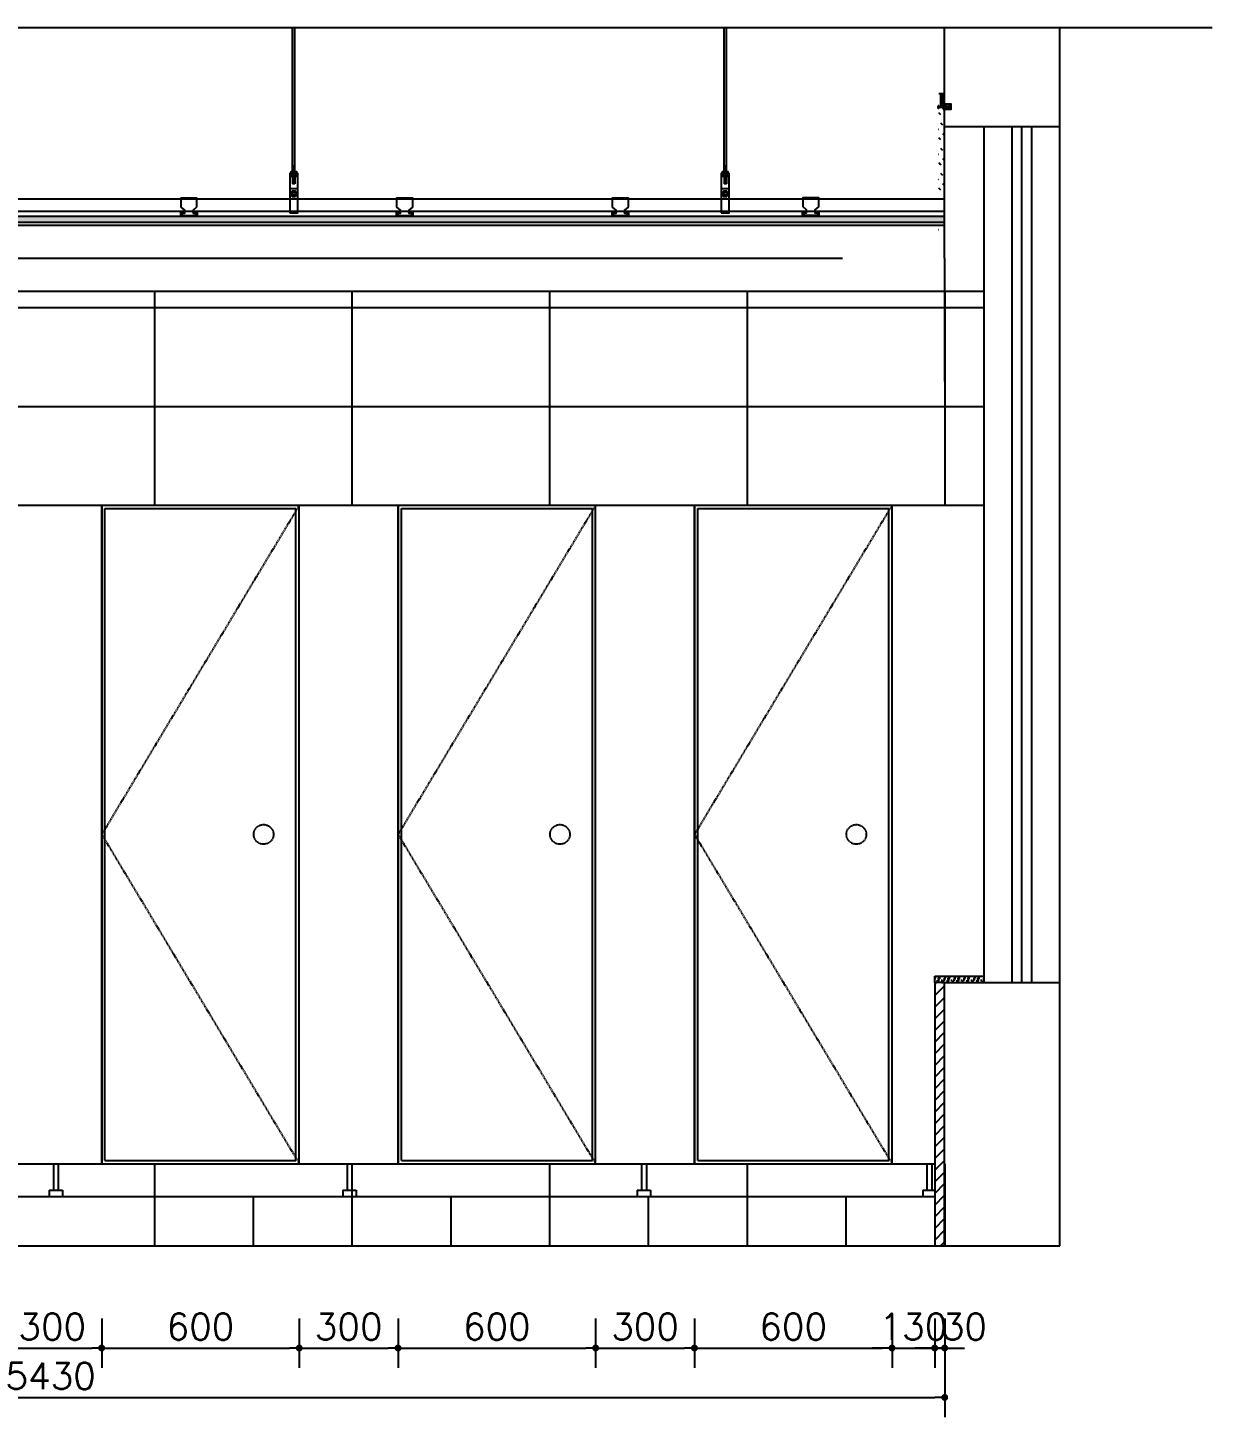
# Model space of a CAD drawing. Header units: millimetres. Extents: x -150677 to 588340, y -254013 to 149700.
# Drawn here: x 301119 to 304716, y -96495 to -92275 of the extents above; entities that cross this region are included whole.
import ezdxf

# ---------------------------------------------------------------- set-up
doc = ezdxf.new("R2010")
doc.units = ezdxf.units.MM
doc.header["$LTSCALE"] = 10
doc.header["$MEASUREMENT"] = 0
doc.linetypes.add('DASH', pattern=[0.35, 0.25, -0.1])
for name, color, linetype in [('1J-墙', 7, 'Continuous'), ('1J-窗', 5, 'Continuous'), ('2-FF-固定木作', 3, 'Continuous'), ('2-RC', 3, 'Continuous'), ('2Y-吊件', 250, 'Continuous'), ('制作', 3, 'Continuous')]:
    doc.layers.add(name, color=color, linetype=linetype)
doc.styles.add('BREEZE-N', font='simplex.shx')
doc.dimstyles.new('BREEZE-40', dxfattribs={"dimscale": 40, "dimtxt": 2, "dimasz": 0.75, "dimexe": 1.5, "dimexo": 0.5, "dimtad": 1, "dimdec": 0, "dimrnd": 5, "dimdsep": 46, "dimtxsty": 'BREEZE-N', "dimblk": 'DOT', "dimcen": 0, "dimclrd": 5, "dimclre": 5, "dimclrt": 2, "dimadec": 0, "dimazin": 0, "dimtfac": 1, "dimtdec": 0, "dimtix": 1, "dimtmove": 1, "dimatfit": 3, "dimldrblk": 'DOT', "dimfxl": 1.5, "dimarcsym": 0})

# ---------------------------------------------------------------- blocks, each defined once
blk = doc.blocks.new('dfs')
at = {"layer": '2Y-吊件', "color": 250, "elevation": -319.7}
for points in [[(219732.5, 108782), (219732.5, 108788.3), (219734.9, 108788.3), (219734.9, 108784.5), (219743.3, 108784.5), (219743.3, 108793.9), (219732.5, 108802.7), (219732.5, 108831.3), (219779.5, 108831.3), (219779.5, 108802.7), (219768.7, 108793.9), (219768.7, 108784.5), (219777, 108784.5), (219777, 108788.3), (219779.5, 108788.3), (219779.5, 108782), (219773.2, 108776.9), (219738.7, 108776.9)], [(219741.5, 108786.8), (219741.5, 108788.3), (219732.5, 108788.3), (219732.5, 108776.3), (219779.5, 108776.3), (219779.5, 108788.3), (219770.5, 108788.3), (219770.5, 108786.8), (219769, 108786.8), (219769, 108789.8), (219781, 108789.8), (219781, 108774.8), (219731, 108774.8), (219731, 108789.8), (219743, 108789.8), (219743, 108786.8)]]:
    blk.add_lwpolyline(points, close=True, dxfattribs=at)
blk = doc.blocks.new('A$C251C6A65')
at = {"layer": '制作', "color": 6}
for p, q in [((12.5, 100), (12.5, 20)), ((27.5, 100), (27.5, 20)), ((0, 20), (40, 20)), ((0, 20), (0, 0)), ((40, 20), (40, 0))]:
    blk.add_line(p, q, dxfattribs=at)
blk = doc.blocks.new('_DOT')
at = {"color": 0, "linetype": 'ByBlock'}
blk.add_line((-0.35, 0), (-1, 0), dxfattribs=at)
at = {"color": 0, "linetype": 'ByBlock', "const_width": 0.35}
blk.add_lwpolyline([(-0.175, 0, 1), (0.175, 0, 1)], format="xyb", close=True, dxfattribs=at)
blk = doc.blocks.new('*D2007')
at = {"layer": '2-FF-固定木作', "color": 5, "lineweight": -2, "transparency": 16777216}
for p, q in [((298473.6, -96195), (298473.6, -96495)), ((303903.6, -96195), (303903.6, -96495)), ((298503.6, -96435), (303873.6, -96435))]:
    blk.add_line(p, q, dxfattribs=at)
at = {"layer": 'Defpoints', "color": 0, "transparency": 16777216}
for p in [(298473.6, -96175), (303903.6, -96175), (303903.6, -96435)]:
    blk.add_point(p, dxfattribs=at)
at = {"layer": '2-FF-固定木作', "color": 5, "lineweight": -2, "transparency": 16777216, "xscale": 30, "yscale": 30, "zscale": 30, "rotation": 180}
blk.add_blockref('_DOT', (298473.6, -96435), dxfattribs=at)
at = {"layer": '2-FF-固定木作', "color": 5, "lineweight": -2, "transparency": 16777216, "xscale": 30, "yscale": 30, "zscale": 30}
blk.add_blockref('_DOT', (303903.6, -96435), dxfattribs=at)
at = {"layer": '2-FF-固定木作', "color": 2, "transparency": 16777216, "insert": (301188.6, -96370), "char_height": 80, "attachment_point": 5, "style": 'BREEZE-N'}
blk.add_mtext('5430', dxfattribs=at)
blk = doc.blocks.new('*D2027')
at = {"layer": '2-FF-固定木作', "color": 5, "lineweight": -2, "transparency": 16777216}
for p, q in [((301043.6, -96195), (301043.6, -96345)), ((301343.6, -96195), (301343.6, -96345)), ((301073.6, -96285), (301313.6, -96285))]:
    blk.add_line(p, q, dxfattribs=at)
at = {"layer": 'Defpoints', "color": 0, "transparency": 16777216}
for p in [(301043.6, -96175), (301343.6, -96175), (301343.6, -96285)]:
    blk.add_point(p, dxfattribs=at)
at = {"layer": '2-FF-固定木作', "color": 5, "lineweight": -2, "transparency": 16777216, "xscale": 30, "yscale": 30, "zscale": 30, "rotation": 180}
blk.add_blockref('_DOT', (301043.6, -96285), dxfattribs=at)
at = {"layer": '2-FF-固定木作', "color": 5, "lineweight": -2, "transparency": 16777216, "xscale": 30, "yscale": 30, "zscale": 30}
blk.add_blockref('_DOT', (301343.6, -96285), dxfattribs=at)
at = {"layer": '2-FF-固定木作', "color": 2, "transparency": 16777216, "insert": (301193.6, -96220), "char_height": 80, "attachment_point": 5, "style": 'BREEZE-N'}
blk.add_mtext('300', dxfattribs=at)
blk = doc.blocks.new('*D2028')
at = {"layer": '2-FF-固定木作', "color": 5, "lineweight": -2, "transparency": 16777216}
for p, q in [((301343.6, -96195), (301343.6, -96345)), ((301943.6, -96195), (301943.6, -96345)), ((301373.6, -96285), (301913.6, -96285))]:
    blk.add_line(p, q, dxfattribs=at)
at = {"layer": 'Defpoints', "color": 0, "transparency": 16777216}
for p in [(301343.6, -96175), (301943.6, -96175), (301943.6, -96285)]:
    blk.add_point(p, dxfattribs=at)
at = {"layer": '2-FF-固定木作', "color": 5, "lineweight": -2, "transparency": 16777216, "xscale": 30, "yscale": 30, "zscale": 30, "rotation": 180}
blk.add_blockref('_DOT', (301343.6, -96285), dxfattribs=at)
at = {"layer": '2-FF-固定木作', "color": 5, "lineweight": -2, "transparency": 16777216, "xscale": 30, "yscale": 30, "zscale": 30}
blk.add_blockref('_DOT', (301943.6, -96285), dxfattribs=at)
at = {"layer": '2-FF-固定木作', "color": 2, "transparency": 16777216, "insert": (301643.6, -96220), "char_height": 80, "attachment_point": 5, "style": 'BREEZE-N'}
blk.add_mtext('600', dxfattribs=at)
blk = doc.blocks.new('*D2029')
at = {"layer": '2-FF-固定木作', "color": 5, "lineweight": -2, "transparency": 16777216}
for p, q in [((301943.6, -96195), (301943.6, -96345)), ((302243.6, -96195), (302243.6, -96345)), ((301973.6, -96285), (302213.6, -96285))]:
    blk.add_line(p, q, dxfattribs=at)
at = {"layer": 'Defpoints', "color": 0, "transparency": 16777216}
for p in [(301943.6, -96175), (302243.6, -96175), (302243.6, -96285)]:
    blk.add_point(p, dxfattribs=at)
at = {"layer": '2-FF-固定木作', "color": 5, "lineweight": -2, "transparency": 16777216, "xscale": 30, "yscale": 30, "zscale": 30, "rotation": 180}
blk.add_blockref('_DOT', (301943.6, -96285), dxfattribs=at)
at = {"layer": '2-FF-固定木作', "color": 5, "lineweight": -2, "transparency": 16777216, "xscale": 30, "yscale": 30, "zscale": 30}
blk.add_blockref('_DOT', (302243.6, -96285), dxfattribs=at)
at = {"layer": '2-FF-固定木作', "color": 2, "transparency": 16777216, "insert": (302093.6, -96220), "char_height": 80, "attachment_point": 5, "style": 'BREEZE-N'}
blk.add_mtext('300', dxfattribs=at)
blk = doc.blocks.new('*D2030')
at = {"layer": '2-FF-固定木作', "color": 5, "lineweight": -2, "transparency": 16777216}
for p, q in [((302243.6, -96195), (302243.6, -96345)), ((302843.6, -96195), (302843.6, -96345)), ((302273.6, -96285), (302813.6, -96285))]:
    blk.add_line(p, q, dxfattribs=at)
at = {"layer": 'Defpoints', "color": 0, "transparency": 16777216}
for p in [(302243.6, -96175), (302843.6, -96175), (302843.6, -96285)]:
    blk.add_point(p, dxfattribs=at)
at = {"layer": '2-FF-固定木作', "color": 5, "lineweight": -2, "transparency": 16777216, "xscale": 30, "yscale": 30, "zscale": 30, "rotation": 180}
blk.add_blockref('_DOT', (302243.6, -96285), dxfattribs=at)
at = {"layer": '2-FF-固定木作', "color": 5, "lineweight": -2, "transparency": 16777216, "xscale": 30, "yscale": 30, "zscale": 30}
blk.add_blockref('_DOT', (302843.6, -96285), dxfattribs=at)
at = {"layer": '2-FF-固定木作', "color": 2, "transparency": 16777216, "insert": (302543.6, -96220), "char_height": 80, "attachment_point": 5, "style": 'BREEZE-N'}
blk.add_mtext('600', dxfattribs=at)
blk = doc.blocks.new('*D2031')
at = {"layer": '2-FF-固定木作', "color": 5, "lineweight": -2, "transparency": 16777216}
for p, q in [((302843.6, -96195), (302843.6, -96345)), ((303143.6, -96195), (303143.6, -96345)), ((302873.6, -96285), (303113.6, -96285))]:
    blk.add_line(p, q, dxfattribs=at)
at = {"layer": 'Defpoints', "color": 0, "transparency": 16777216}
for p in [(302843.6, -96175), (303143.6, -96175), (303143.6, -96285)]:
    blk.add_point(p, dxfattribs=at)
at = {"layer": '2-FF-固定木作', "color": 5, "lineweight": -2, "transparency": 16777216, "xscale": 30, "yscale": 30, "zscale": 30, "rotation": 180}
blk.add_blockref('_DOT', (302843.6, -96285), dxfattribs=at)
at = {"layer": '2-FF-固定木作', "color": 5, "lineweight": -2, "transparency": 16777216, "xscale": 30, "yscale": 30, "zscale": 30}
blk.add_blockref('_DOT', (303143.6, -96285), dxfattribs=at)
at = {"layer": '2-FF-固定木作', "color": 2, "transparency": 16777216, "insert": (302993.6, -96220), "char_height": 80, "attachment_point": 5, "style": 'BREEZE-N'}
blk.add_mtext('300', dxfattribs=at)
blk = doc.blocks.new('*D2032')
at = {"layer": '2-FF-固定木作', "color": 5, "lineweight": -2, "transparency": 16777216}
for p, q in [((303143.6, -96195), (303143.6, -96345)), ((303743.6, -96195), (303743.6, -96345)), ((303173.6, -96285), (303713.6, -96285))]:
    blk.add_line(p, q, dxfattribs=at)
at = {"layer": 'Defpoints', "color": 0, "transparency": 16777216}
for p in [(303143.6, -96175), (303743.6, -96175), (303743.6, -96285)]:
    blk.add_point(p, dxfattribs=at)
at = {"layer": '2-FF-固定木作', "color": 5, "lineweight": -2, "transparency": 16777216, "xscale": 30, "yscale": 30, "zscale": 30, "rotation": 180}
blk.add_blockref('_DOT', (303143.6, -96285), dxfattribs=at)
at = {"layer": '2-FF-固定木作', "color": 5, "lineweight": -2, "transparency": 16777216, "xscale": 30, "yscale": 30, "zscale": 30}
blk.add_blockref('_DOT', (303743.6, -96285), dxfattribs=at)
at = {"layer": '2-FF-固定木作', "color": 2, "transparency": 16777216, "insert": (303443.6, -96220), "char_height": 80, "attachment_point": 5, "style": 'BREEZE-N'}
blk.add_mtext('600', dxfattribs=at)
blk = doc.blocks.new('*D2033')
at = {"layer": '2-FF-固定木作', "color": 5, "lineweight": -2, "transparency": 16777216}
for p, q in [((303743.6, -96195), (303743.6, -96345)), ((303873.3, -96195), (303873.3, -96345)), ((303713.6, -96285), (303683.6, -96285)), ((303743.6, -96285), (303873.3, -96285)), ((303903.3, -96285), (303933.3, -96285))]:
    blk.add_line(p, q, dxfattribs=at)
at = {"layer": 'Defpoints', "color": 0, "transparency": 16777216}
for p in [(303743.6, -96175), (303873.3, -96175), (303873.3, -96285)]:
    blk.add_point(p, dxfattribs=at)
at = {"layer": '2-FF-固定木作', "color": 5, "lineweight": -2, "transparency": 16777216, "xscale": 30, "yscale": 30, "zscale": 30}
blk.add_blockref('_DOT', (303743.6, -96285), dxfattribs=at)
at = {"layer": '2-FF-固定木作', "color": 5, "lineweight": -2, "transparency": 16777216, "xscale": 30, "yscale": 30, "zscale": 30, "rotation": 180}
blk.add_blockref('_DOT', (303873.3, -96285), dxfattribs=at)
at = {"layer": '2-FF-固定木作', "color": 2, "transparency": 16777216, "insert": (303808.5, -96220), "char_height": 80, "attachment_point": 5, "style": 'BREEZE-N'}
blk.add_mtext('130', dxfattribs=at)
blk = doc.blocks.new('*D2034')
at = {"layer": '2-FF-固定木作', "color": 5, "lineweight": -2, "transparency": 16777216}
for p, q in [((303873.3, -96195), (303873.3, -96345)), ((303903.6, -96195), (303903.6, -96345)), ((303843.3, -96285), (303813.3, -96285)), ((303903.6, -96285), (303873.3, -96285)), ((303933.6, -96285), (303963.6, -96285))]:
    blk.add_line(p, q, dxfattribs=at)
at = {"layer": 'Defpoints', "color": 0, "transparency": 16777216}
for p in [(303873.3, -96175), (303903.6, -96175), (303873.3, -96285)]:
    blk.add_point(p, dxfattribs=at)
at = {"layer": '2-FF-固定木作', "color": 5, "lineweight": -2, "transparency": 16777216, "xscale": 30, "yscale": 30, "zscale": 30}
blk.add_blockref('_DOT', (303873.3, -96285), dxfattribs=at)
at = {"layer": '2-FF-固定木作', "color": 5, "lineweight": -2, "transparency": 16777216, "xscale": 30, "yscale": 30, "zscale": 30, "rotation": 180}
blk.add_blockref('_DOT', (303903.6, -96285), dxfattribs=at)
at = {"layer": '2-FF-固定木作', "color": 2, "transparency": 16777216, "insert": (303963.6, -96220), "char_height": 80, "attachment_point": 5, "style": 'BREEZE-N'}
blk.add_mtext('30', dxfattribs=at)

msp = doc.modelspace()

# ---------------------------------------------------------------- hatches: boundary and pattern name
at = {"layer": '2-FF-固定木作'}
h = msp.add_hatch(dxfattribs=at)
h.set_pattern_fill('ANGLE', color=4, scale=10, style=0)
h.set_pattern_definition([(0, (303903.324, -92522.515), (0, 34.925), [25.4, -9.525]), (90, (303903.324, -92522.515), (-34.925, 2e-15), [25.4, -9.525])])
h.paths.add_polyline_path([(303923.3, -92507.5), (303903.3, -92507.5), (303903.3, -92522.5), (303923.3, -92522.5)])
h = msp.add_hatch(dxfattribs=at)
h.set_pattern_fill('普通砖', color=250, scale=10, style=0, double=1)
h.set_pattern_definition([(45, (303873.324, -95957.087), (-17.6777, 17.6777), [])])
h.paths.add_polyline_path([(303903.3, -95175), (303873.3, -95175), (303873.3, -95975), (303903.3, -95975)])
at = {"layer": '制作'}
h = msp.add_hatch(dxfattribs=at)
h.set_pattern_fill('DOLMIT', color=250, scale=8, style=0)
h.set_pattern_definition([(0, (298893.5217, -92865.038), (0, 6.3499365), []), (45, (298893.522, -92865.038), (-12.699864, 12.699864), [8.98017, -17.96032])])
h.paths.add_polyline_path([(298473.6, -92847), (303903.3, -92847), (303903.3, -92865), (298473.6, -92865)])
h = msp.add_hatch(dxfattribs=at)
h.set_pattern_fill('大理石', color=250, scale=10, style=0, double=1)
h.set_pattern_definition([(41.987, (303898.324, -95171.6094), (60, 45), [0.961, -200.8434]), (68.1986, (303884.0386, -95173.1094), (30, 90), [3.462, -238.8705]), (60.9454, (303883.3243, -95174.8237), (30, 45), [1.4708, -307.398]), (90, (303884.04, -95173.538), (30, -2e-15), [0.4286, -44.5714]), (71.565, (303898.039, -95172.467), (6e-08, 45), [0.9035, -93.965]), (171.4692, (303898.0386, -95172.4666), (-30, 3e-07), [1.4446, -301.9117]), (79.2157, (303896.0386, -95175.2523), (30, 180), [3.054, -317.6094]), (62.133, (303873.4671, -95161.538), (119.9999985, 225.000001), [7.02946, -1469.1565]), (0, (303873.9, -95154.94), (0, 45), [0, -30]), (64.983, (303893.3243, -95146.7523), (60, 135), [4.7294, -491.859]), (81.4391, (303904.8957, -95164.538), (60, 404.9999974), [6.7177, -1404.0002]), (82.875, (303888.3243, -95160.4666), (29.999998, 225), [3.4553, -722.148]), (76.7595, (303885.3243, -95169.8951), (30, 135), [7.4847, -778.4065]), (0, (303880.648, -95169.873), (0, 45), [0, -30]), (0, (303881.13, -95170.355), (0, 45), [0, -30]), (0, (303884.504, -95167.946), (0, 45), [0, -30]), (0, (303883.54, -95162.648), (0, 45), [0, -30]), (59.0362, (303887.0386, -95162.6094), (30, 45), [2.499, -522.2867]), (0, (303888.32, -95160.55), (0, 45), [0, -30]), (0, (303884.504, -95162.166), (0, 45), [0, -30]), (0, (303885.95, -95159.276), (0, 45), [0, -30]), (0, (303884.504, -95163.61), (0, 45), [0, -30]), (50.1944, (303901.8957, -95166.681), (30, 45), [1.1158, -233.1917]), (90, (303901.896, -95167.967), (30, -2e-15), [1.286, -43.714]), (43.6678, (303900.3243, -95169.4666), (90, 90), [2.1724, -454.0348]), (90, (303900.324, -95169.895), (30, -2e-15), [0.4286, -44.5714]), (39.8056, (303899.0386, -95170.9666), (60, 45), [1.6736, -349.7876]), (0, (303894.626, -95167.946), (0, 45), [0, -30]), (0, (303901.96, -95166.587), (0, 45), [0, -30]), (0, (303901.96, -95166.587), (0, 45), [0, -30]), (29.3578, (303902.61, -95165.8237), (90, 45), [2.6225, -272.741]), (0, (303901.857, -95163.61), (0, 45), [0, -30]), (146.31, (303893.3243, -95146.7523), (-60, 45), [3.0905, -321.409]), (8.1301, (303890.0386, -95152.7523), (299.999998, 45), [3.0305, -633.3656]), (47.8624, (303883.3243, -95153.6094), (120, 135), [4.0457, -845.5425]), (14.6209, (303876.7528, -95155.3237), (180, 45.000002), [6.7914, -706.3005]), (0, (303879.2, -95152.53), (0, 45), [0, -30]), (18.435, (303888.753, -95157.038), (120, 45), [1.3553, -283.2497]), (16.699, (303890.0386, -95156.609), (30, 2e-06), [0.7457, -155.859]), (101.0937, (303890.7528, -95156.3951), (-60, 314.999997), [3.7122, -775.855]), (0, (303886.914, -95154.46), (0, 45), [0, -30]), (0, (303890.023, -95152.67), (0, 45), [0, -30]), (0, (303885.95, -95157.83), (0, 45), [0, -30]), (0, (303882.094, -95148.196), (0, 45), [0, -30]), (0, (303880.648, -95150.123), (0, 45), [0, -30]), (44.1449, (303888.3243, -95147.3951), (90, 90), [3.3844, -707.337]), (54.583, (303886.0386, -95150.6094), (30, 45), [3.9441, -824.3221]), (0, (303888.365, -95147.365), (0, 45), [0, -30]), (0, (303884.02, -95149.64), (0, 45), [0, -30]), (0, (303888.365, -95147.365), (0, 45), [0, -30]), (0, (303886.043, -95150.68), (0, 45), [0, -30]), (75.0686, (303893.0386, -95152.324), (30, 135), [1.109, -231.7537]), (90, (303893.324, -95151.252), (30, -2e-15), [4.5, -40.5]), (50.1944, (303898.61, -95132.395), (30, 45), [1.1158, -233.1917]), (0, (303890.29, -95141.934), (0, 45), [0, -30]), (0, (303891.25, -95142.416), (0, 45), [0, -30]), (0, (303887.396, -95141.452), (0, 45), [0, -30]), (0, (303892.216, -95136.154), (0, 45), [0, -30]), (53.13, (303895.3243, -95138.8237), (30, 45), [2.1429, -447.8571]), (90, (303895.324, -95142.467), (30, -2e-15), [3.643, -41.357]), (0, (303895.33, -95142.394), (0, 45), [0, -30]), (23.1986, (303897.61, -95132.824), (90, 45), [1.088, -227.3852]), (66.0375, (303897.324, -95133.467), (30, 90), [0.7035, -147.0294]), (66.0375, (303897.039, -95134.109), (30, 90), [0.7035, -147.0294]), (81.8699, (303896.61, -95137.1094), (30, 225), [3.0305, -633.3656]), (90, (303899.324, -95131.538), (30, -2e-15), [1.0714, -43.9286]), (0, (303896.03, -95130.04), (0, 45), [0, -30])])
h.paths.add_polyline_path([(304023.3, -95155), (303873.3, -95155), (303873.3, -95175), (303903.3, -95175), (304023.3, -95175)])

# ---------------------------------------------------------------- linework, layer by layer
at = {"layer": '1J-墙'}
for p, q in [((303903.3, -92514.3), (303903.3, -92275)), ((303903.3, -92514.3), (303903.3, -92275)), ((304253.3, -95975), (304253.3, -92275)), ((303903.3, -92575), (303903.3, -92517.3)), ((303903.3, -92575), (303903.3, -92517.3)), ((303903.3, -92575), (304253.3, -92575)), ((303903.3, -95175), (304253.3, -95175)), ((303903.3, -95975), (303903.3, -95175)), ((298123.6, -95975), (304253.3, -95975))]:
    msp.add_line(p, q, dxfattribs=at)
at = {"layer": '1J-窗'}
for p, q in [((304108.3, -95175), (304108.3, -92575)), ((304138.3, -95175), (304138.3, -92575)), ((304168.3, -95175), (304168.3, -92575))]:
    msp.add_line(p, q, dxfattribs=at)
at = {"layer": '2-FF-固定木作', "color": 4}
for p, q in [((304715.9, -92275), (301025.2, -92275)), ((303885.3, -92475), (303903.3, -92475)), ((303883.3, -92519.8), (303883.3, -92511.8)), ((303885.3, -92511.8), (303883.3, -92511.8)), ((303885.3, -92519.8), (303883.3, -92519.8)), ((303885.3, -92519.8), (303885.3, -92511.8)), ((303914.3, -92514.3), (303885.3, -92514.3)), ((303914.3, -92517.3), (303885.3, -92517.3)), ((303914.3, -92514.3), (303917.3, -92515.7)), ((303914.3, -92517.3), (303917.3, -92515.7)), ((303903.3, -92965), (303903.3, -92575)), ((304023.3, -95175), (304023.3, -92575)), ((298473.6, -92847), (303903.3, -92847)), ((298473.6, -92865), (303903.3, -92865)), ((298473.6, -92875), (303903.3, -92875)), ((303903.3, -92975), (303903.3, -92965)), ((303903.3, -92975), (303903.6, -93725)), ((301043.6, -93725), (304023.3, -93725)), ((301343.6, -93725), (301343.6, -95725)), ((301343.6, -95725), (301343.6, -93725)), ((301943.6, -95725), (301943.6, -93725)), ((302243.6, -93725), (302243.6, -95725)), ((302243.6, -95725), (302243.6, -93725)), ((302843.6, -95725), (302843.6, -93725)), ((303143.6, -93725), (303143.6, -95725)), ((303143.6, -95725), (303143.6, -93725)), ((303743.6, -95725), (303743.6, -93725)), ((303873.3, -95155), (304023.3, -95155)), ((303873.3, -95175), (303873.3, -95155)), ((303873.3, -95175), (303873.3, -95975)), ((303903.3, -95175), (303873.3, -95175)), ((301043.6, -95725), (303873.3, -95725)), ((303903.3, -95725), (303903.6, -95725))]:
    msp.add_line(p, q, dxfattribs=at)
at = {"layer": '2-FF-固定木作', "color": 251}
for p, q in [((298503.6, -92975), (303593.3, -92975)), ((298503.6, -93075), (304023.3, -93075))]:
    msp.add_line(p, q, dxfattribs=at)
at = {"layer": '2-FF-固定木作', "color": 250}
for p, q in [((301503.6, -93075), (301503.6, -93725)), ((302103.6, -93075), (302103.6, -93725)), ((302703.6, -93075), (302703.6, -93725)), ((303303.6, -93075), (303303.6, -93725)), ((303903.6, -93075), (303903.6, -93725)), ((298503.6, -93125), (304023.3, -93125)), ((298503.6, -93425), (304023.3, -93425)), ((301353.6, -93735), (301933.6, -93735)), ((301353.6, -95715), (301353.6, -93735)), ((301933.6, -95715), (301933.6, -93735)), ((302253.6, -93735), (302833.6, -93735)), ((302253.6, -95715), (302253.6, -93735)), ((302833.6, -95715), (302833.6, -93735)), ((303153.6, -93735), (303733.6, -93735)), ((303153.6, -95715), (303153.6, -93735)), ((303733.6, -95715), (303733.6, -93735)), ((301353.6, -95715), (301933.6, -95715)), ((301503.6, -95725), (301503.6, -95975)), ((302103.6, -95725), (302103.6, -95975)), ((302253.6, -95715), (302833.6, -95715)), ((302703.6, -95725), (302703.6, -95975)), ((303153.6, -95715), (303733.6, -95715)), ((303303.6, -95725), (303303.6, -95975)), ((303903.6, -95725), (303903.6, -95975)), ((301803.6, -95825), (301803.6, -95975)), ((302403.6, -95825), (302403.6, -95975)), ((303003.6, -95825), (303003.6, -95975)), ((303603.6, -95825), (303603.6, -95975))]:
    msp.add_line(p, q, dxfattribs=at)
at = {"layer": '2-FF-固定木作', "color": 250, "linetype": 'DASH'}
for p, q in [((301943.6, -93725), (301343.6, -94725)), ((302843.6, -93725), (302243.6, -94725)), ((303743.6, -93725), (303143.6, -94725)), ((301343.6, -94725), (301943.6, -95725)), ((302243.6, -94725), (302843.6, -95725)), ((303143.6, -94725), (303743.6, -95725))]:
    msp.add_line(p, q, dxfattribs=at)
at = {"layer": '2-FF-固定木作', "color": 4}
msp.add_lwpolyline([(303903.3, -92517.3), (303903.3, -92522.5), (303903.3, -92522.5), (303923.3, -92522.5), (303923.3, -92522.5), (303923.3, -92507.5), (303923.3, -92507.5), (303903.3, -92507.5), (303903.3, -92507.5), (303903.3, -92514.3)], dxfattribs=at)
at = {"layer": '2-FF-固定木作', "color": 250, "linetype": 'DASH'}
for centre in [(301835.3, -94725), (302735.3, -94725), (303635.3, -94725)]:
    msp.add_circle(centre, 30, dxfattribs=at)
at = {"layer": '2-RC', "color": 251}
for p, q in [((298473.6, -92794.8, 0), (303903.3, -92794.8, 0.1)), ((303903.3, -92831.8), (303903.3, -92794.8)), ((298473.6, -92831.8, 0), (303903.3, -92831.8, 0.1))]:
    msp.add_line(p, q, dxfattribs=at)
at = {"layer": '2-RC', "color": 2}
for p, q in [((301033.6, -95825), (303873.3, -95825)), ((303903.3, -95825), (303903.6, -95825))]:
    msp.add_line(p, q, dxfattribs=at)
at = {"layer": '2Y-吊件', "color": 250}
for p, q in [((301923.5, -92712.9, 0.2), (301923.5, -92275, 0.2)), ((301930.5, -92725.9, 0.2), (301930.5, -92275, 0.2)), ((303233.5, -92712.9, 0.2), (303233.5, -92275, 0.2)), ((303240.5, -92725.9, 0.2), (303240.5, -92275, 0.2)), ((301922.3, -92717.8, 0.2), (301922.3, -92712.9, 0.2)), ((301930.5, -92694.4, 0.2), (301923.5, -92696.3, 0.2)), ((301930.5, -92696.4, 0.2), (301923.5, -92698.3, 0.2)), ((301930.5, -92698.4, 0.2), (301923.5, -92700.3, 0.2)), ((301930.5, -92700.4, 0.2), (301923.5, -92702.3, 0.2)), ((301930.5, -92702.4, 0.2), (301923.5, -92704.3, 0.2)), ((301930.5, -92704.4, 0.2), (301923.5, -92706.3, 0.2)), ((301930.5, -92706.4, 0.2), (301923.5, -92708.3, 0.2)), ((301930.5, -92708.4, 0.2), (301923.5, -92710.3, 0.2)), ((301931.7, -92717.8, 0.2), (301931.7, -92712.9, 0.2)), ((303232.3, -92717.8, 0.2), (303232.3, -92712.9, 0.2)), ((303240.5, -92694.4, 0.2), (303233.5, -92696.3, 0.2)), ((303240.5, -92696.4, 0.2), (303233.5, -92698.3, 0.2)), ((303240.5, -92698.4, 0.2), (303233.5, -92700.3, 0.2)), ((303240.5, -92700.4, 0.2), (303233.5, -92702.3, 0.2)), ((303240.5, -92702.4, 0.2), (303233.5, -92704.3, 0.2)), ((303240.5, -92704.4, 0.2), (303233.5, -92706.3, 0.2)), ((303240.5, -92706.4, 0.2), (303233.5, -92708.3, 0.2)), ((303240.5, -92708.4, 0.2), (303233.5, -92710.3, 0.2)), ((303241.7, -92717.8, 0.2), (303241.7, -92712.9, 0.2)), ((301914.5, -92720.8, 0.2), (301939.5, -92720.8, 0.2)), ((301922.3, -92725.9, 0.2), (301922.3, -92720.8, 0.2)), ((301930.5, -92725.9, 0.2), (301923.5, -92727.8, 0.2)), ((301923.5, -92725.9, 0.2), (301923.5, -92748.9, 0.2)), ((301930.5, -92727.9, 0.2), (301923.5, -92729.8, 0.2)), ((301930.5, -92729.9, 0.2), (301923.5, -92731.8, 0.2)), ((301930.5, -92731.9, 0.2), (301923.5, -92733.8, 0.2)), ((301930.5, -92733.9, 0.2), (301923.5, -92735.8, 0.2)), ((301930.5, -92735.9, 0.2), (301923.5, -92737.8, 0.2)), ((301930.5, -92737.9, 0.2), (301923.5, -92739.8, 0.2)), ((301930.5, -92739.9, 0.2), (301923.5, -92741.8, 0.2)), ((301930.5, -92741.9, 0.2), (301923.5, -92743.8, 0.2)), ((301930.5, -92743.9, 0.2), (301923.5, -92745.8, 0.2)), ((301930.5, -92748.9, 0.2), (301923.5, -92748.9, 0.2)), ((301930.5, -92725.9, 0.2), (301930.5, -92748.9, 0.2)), ((301931.7, -92725.9, 0.2), (301931.7, -92720.8, 0.2)), ((303224.5, -92720.8, 0.2), (303249.5, -92720.8, 0.2)), ((303232.3, -92725.9, 0.2), (303232.3, -92720.8, 0.2)), ((303240.5, -92725.9, 0.2), (303233.5, -92727.8, 0.2)), ((303233.5, -92725.9, 0.2), (303233.5, -92748.9, 0.2)), ((303240.5, -92727.9, 0.2), (303233.5, -92729.8, 0.2)), ((303240.5, -92729.9, 0.2), (303233.5, -92731.8, 0.2)), ((303240.5, -92731.9, 0.2), (303233.5, -92733.8, 0.2)), ((303240.5, -92733.9, 0.2), (303233.5, -92735.8, 0.2)), ((303240.5, -92735.9, 0.2), (303233.5, -92737.8, 0.2)), ((303240.5, -92737.9, 0.2), (303233.5, -92739.8, 0.2)), ((303240.5, -92739.9, 0.2), (303233.5, -92741.8, 0.2)), ((303240.5, -92741.9, 0.2), (303233.5, -92743.8, 0.2)), ((303240.5, -92743.9, 0.2), (303233.5, -92745.8, 0.2)), ((303240.5, -92748.9, 0.2), (303233.5, -92748.9, 0.2)), ((303240.5, -92725.9, 0.2), (303240.5, -92748.9, 0.2)), ((303241.7, -92725.9, 0.2), (303241.7, -92720.8, 0.2)), ((301914.5, -92762.8, 0.2), (301939.5, -92762.8, 0.2)), ((303224.5, -92762.8, 0.2), (303249.5, -92762.8, 0.2))]:
    msp.add_line(p, q, dxfattribs=at)
at = {"layer": '2Y-吊件', "color": 250, "elevation": 0.2}
for points in [[(301917.6, -92717.8), (301936.3, -92717.8), (301936.3, -92712.9), (301917.6, -92712.9)], [(303227.6, -92717.8), (303246.3, -92717.8), (303246.3, -92712.9), (303227.6, -92712.9)], [(301914.5, -92837.3), (301939.5, -92837.3), (301939.5, -92717.8), (301914.5, -92717.8)], [(301917.6, -92725.9), (301936.3, -92725.9), (301936.3, -92720.8), (301917.6, -92720.8)], [(303224.5, -92837.3), (303249.5, -92837.3), (303249.5, -92717.8), (303224.5, -92717.8)], [(303227.6, -92725.9), (303246.3, -92725.9), (303246.3, -92720.8), (303227.6, -92720.8)], [(301931.7, -92787.9), (301936.3, -92779.8), (301931.7, -92771.7), (301922.3, -92771.7), (301917.6, -92779.8), (301922.3, -92787.9)], [(303241.7, -92787.9), (303246.3, -92779.8), (303241.7, -92771.7), (303232.3, -92771.7), (303227.6, -92779.8), (303232.3, -92787.9)]]:
    msp.add_lwpolyline(points, close=True, dxfattribs=at)
at = {"layer": '2Y-吊件', "color": 250}
for centre in [(301927, -92779.8, 0.2), (303237, -92779.8, 0.2)]:
    msp.add_circle(centre, 4, dxfattribs=at)
at = {"layer": '制作', "color": 250}
for p, q in [((303891.7, -92514.3), (303891.7, -92475)), ((303898, -92495.1), (303891.7, -92488.8)), ((303898, -92514.3), (303898, -92475)), ((303891.7, -92539.6), (303885.3, -92533.2)), ((303895.1, -92517.3), (303896.1, -92514.3)), ((303896.1, -92517.3), (303897.1, -92514.3)), ((303897, -92517.3), (303898, -92514.3)), ((303898, -92517.3), (303899, -92514.3)), ((303903.3, -92525.8), (303898, -92520.5)), ((303899, -92517.3), (303900, -92514.3)), ((303912.4, -92514.3), (303903.3, -92507.5)), ((303903.3, -92522.5), (303910.3, -92517.3)), ((303914.3, -92514.3), (303923.3, -92507.5)), ((303923.3, -92522.5), (303915.5, -92516.7)), ((303885.3, -92584), (303884.8, -92583.5)), ((303898, -92571.3), (303891.7, -92565)), ((303891.7, -92615.8), (303885.3, -92609.4)), ((303903.3, -92602), (303898, -92596.7)), ((303885.3, -92660.2), (303884.9, -92659.8)), ((303898, -92647.5), (303891.7, -92641.2)), ((303891.7, -92692), (303885.3, -92685.6)), ((303903.3, -92678.2), (303898, -92672.9)), ((303885.3, -92736.4), (303885, -92736.1)), ((303898, -92723.7), (303891.7, -92717.4)), ((303903.3, -92754.4), (303898, -92749.1)), ((303891.7, -92768.2), (303885.3, -92761.8)), ((303885.3, -92888.8), (303885.2, -92888.7))]:
    msp.add_line(p, q, dxfattribs=at)
at = {"layer": '制作', "color": 6}
for p, q in [((303849.7, -95725), (303849.7, -95805)), ((303864.7, -95725), (303864.7, -95805)), ((303837.2, -95805), (303873.3, -95805)), ((303837.2, -95805), (303837.2, -95825))]:
    msp.add_line(p, q, dxfattribs=at)

# ---------------------------------------------------------------- block references
at = {"layer": '2-FF-固定木作', "color": 4}
for p in [(301184.3, -95825), (302076.1, -95825), (302970.1, -95825)]:
    msp.add_blockref('A$C251C6A65', p, dxfattribs=at)
at = {"layer": '2Y-吊件'}
for p in [(81852.5, -201623, 319.7), (82507.5, -201623, 319.7), (83162.5, -201623, 319.7), (83740.8, -201621.6, 319.7)]:
    msp.add_blockref('dfs', p, dxfattribs=at)

# ---------------------------------------------------------------- dimensions: what is measured, and where the dimension line sits
at = {"layer": '2-FF-固定木作', "color": 4}
for base, p1, p2, picture, middle in [((301343.6, -96285), (301043.6, -96175), (301343.6, -96175), '*D2027', (301193.6, -96220)), ((301943.6, -96285), (301343.6, -96175), (301943.6, -96175), '*D2028', (301643.6, -96220)), ((302243.6, -96285), (301943.6, -96175), (302243.6, -96175), '*D2029', (302093.6, -96220)), ((302843.6, -96285), (302243.6, -96175), (302843.6, -96175), '*D2030', (302543.6, -96220)), ((303143.6, -96285), (302843.6, -96175), (303143.6, -96175), '*D2031', (302993.6, -96220)), ((303743.6, -96285), (303143.6, -96175), (303743.6, -96175), '*D2032', (303443.6, -96220)), ((303873.3, -96285), (303743.6, -96175), (303873.3, -96175), '*D2033', (303808.5, -96220)), ((303903.6, -96435), (298473.6, -96175), (303903.6, -96175), '*D2007', (301188.6, -96370))]:
    dim = msp.add_linear_dim(base=base, p1=p1, p2=p2, dimstyle='BREEZE-40', dxfattribs=at)
    dim.commit()
    dim.dimension.update_dxf_attribs({"geometry": picture, "text_midpoint": middle})
dim = msp.add_linear_dim(base=(303873.3, -96285), p1=(303903.6, -96175), p2=(303873.3, -96175), dimstyle='BREEZE-40', override={"dimfxl": 0.6}, dxfattribs=at)
dim.commit()
dim.dimension.update_dxf_attribs({"geometry": '*D2034', "text_midpoint": (303963.6, -96285), "dimtype": 160})

doc.saveas('drawing.dxf')
